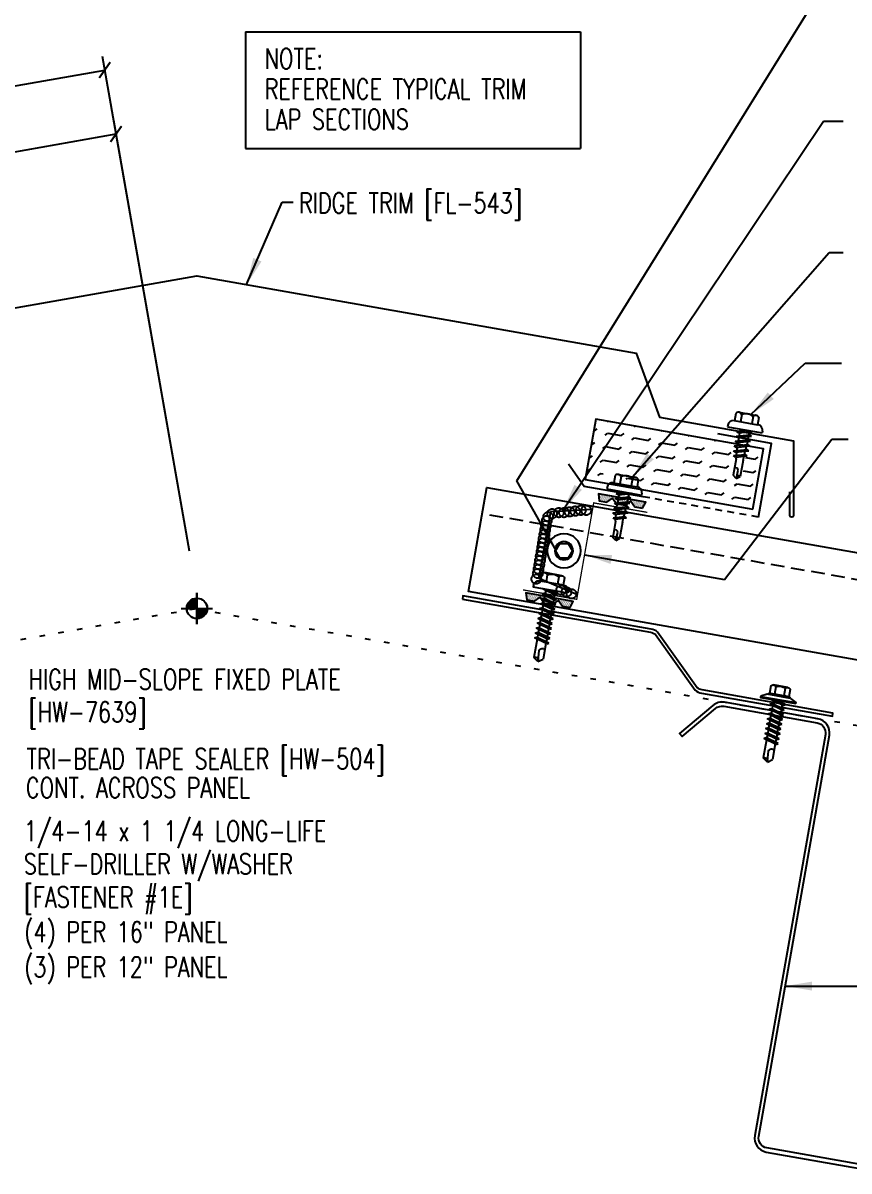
# Model space of a CAD drawing. Header units: inches. Extents: x -2 to 189, y 13 to 99.
# Drawn here: x 20.01 to 35.19, y 13.15 to 34.24 of the extents above; entities that cross this region are included whole.
import ezdxf

# ---------------------------------------------------------------- set-up
doc = ezdxf.new("R2010")
doc.units = ezdxf.units.IN
doc.header["$MEASUREMENT"] = 0
for name, pattern in [('CENTER2', [1.125, 0.75, -0.125, 0.125, -0.125]), ('DASH2', [0.1875, 0.125, -0.0625]), ('DOT', [0.25, 0, -0.25]), ('HIDDEN2', [0.1875, 0.125, -0.0625])]:
    doc.linetypes.add(name, pattern=pattern)
for name, color, linetype in [('CLO', 3, 'Continuous'), ('DIM', 2, 'Continuous'), ('FASTENER', 9, 'Continuous'), ('PANEL', 11, 'Continuous'), ('PURLIN', 1, 'Continuous'), ('SEALANT', 253, 'CENTER2'), ('SECTION', 11, 'Continuous'), ('STLA', 12, 'Continuous'), ('TAPE', 8, 'Continuous'), ('TEXT', 2, 'Continuous'), ('THERMAL', 251, 'Continuous'), ('TRIM', 6, 'Continuous')]:
    doc.layers.add(name, color=color, linetype=linetype)
doc.styles.add('TEXT1', font='ROMANS.shx', dxfattribs={"width": 0.75, "height": 0.375})
doc.dimstyles.new('DETAIL', dxfattribs={"dimscale": 4, "dimtxt": 0.375, "dimasz": 0.0625, "dimexe": 0.0625, "dimexo": 0.125, "dimgap": 0.0625, "dimtad": 1, "dimdec": 4, "dimzin": 3, "dimdsep": 46, "dimlunit": 4, "dimtxsty": 'TEXT1', "dimblk": 'ARCHTICK', "dimcen": 0.0625, "dimclrd": 7, "dimclre": 7, "dimclrt": 2, "dimadec": 0, "dimazin": 0, "dimtfac": 0.59375, "dimtdec": 4, "dimtmove": 0, "dimatfit": 3, "dimfxl": 0, "dimfrac": 2, "dimtolj": 1, "dimtzin": 3, "dimarcsym": 0})
doc.dimstyles.new('DETAIL$7', dxfattribs={"dimscale": 4, "dimtxt": 0.375, "dimasz": 0.125, "dimexe": 0.0625, "dimexo": 0.125, "dimgap": 0.0625, "dimtad": 1, "dimdec": 4, "dimzin": 3, "dimdsep": 46, "dimlunit": 4, "dimtxsty": 'TEXT1', "dimblk": 'ARCHTICK', "dimcen": 0.0625, "dimclrd": 7, "dimclre": 7, "dimclrt": 2, "dimadec": 0, "dimazin": 0, "dimtfac": 0.59375, "dimtdec": 4, "dimtmove": 0, "dimatfit": 3, "dimfxl": 0, "dimfrac": 2, "dimtolj": 1, "dimtzin": 3, "dimarcsym": 0})

# ---------------------------------------------------------------- blocks, each defined once
blk = doc.blocks.new('_ArchTick')
at = {"color": 0, "linetype": 'ByBlock', "const_width": 0.15}
blk.add_lwpolyline([(-0.5, -0.5), (0.5, 0.5)], dxfattribs=at)
blk = doc.blocks.new('*D16')
at = {"layer": 'DEFPOINTS', "color": 0}
for p in [(21.516, 33.376), (10.919, 24.457), (23.162, 24.046)]:
    blk.add_point(p, dxfattribs=at)
at = {"layer": 'DIM', "color": 7, "lineweight": -2}
for p, q in [((23.075, 24.538), (21.473, 33.622)), ((9.713, 31.295), (21.516, 33.376)), ((10.832, 24.949), (9.669, 31.541))]:
    blk.add_line(p, q, dxfattribs=at)
at = {"layer": 'DIM', "color": 7, "lineweight": -2, "xscale": 0.25, "yscale": 0.25, "zscale": 0.25}
for p, rotation in [((21.516, 33.376), 10), ((9.713, 31.295), 190)]:
    blk.add_blockref('_ArchTick', p, dxfattribs=dict(at, rotation=rotation))
at = {"layer": 'DIM', "color": 2, "insert": (15.532, 32.802), "char_height": 0.375, "attachment_point": 5, "rotation": 10, "style": 'TEXT1'}
blk.add_mtext('\\A1;12"', dxfattribs=at)
blk = doc.blocks.new('*D17')
at = {"layer": 'DEFPOINTS', "color": 0}
for p in [(21.724, 32.201), (17.791, 25.711), (23.162, 24.046)]:
    blk.add_point(p, dxfattribs=at)
at = {"layer": 'DIM', "color": 7, "lineweight": -2}
for p, q in [((23.075, 24.538), (21.68, 32.447)), ((16.8, 31.332), (21.724, 32.201)), ((17.704, 26.203), (16.756, 31.579))]:
    blk.add_line(p, q, dxfattribs=at)
at = {"layer": 'DIM', "color": 7, "lineweight": -2, "xscale": 0.25, "yscale": 0.25, "zscale": 0.25}
for p, rotation in [((21.724, 32.201), 10), ((16.8, 31.332), 190)]:
    blk.add_blockref('_ArchTick', p, dxfattribs=dict(at, rotation=rotation))
at = {"layer": 'DIM', "color": 2, "insert": (19.18, 32.233), "char_height": 0.375, "attachment_point": 5, "rotation": 10, "style": 'TEXT1'}
blk.add_mtext('\\A1;5"', dxfattribs=at)
blk = doc.blocks.new('A$C23AA14D5')
at = {"layer": 'CLO', "const_width": 0.0239}
blk.add_lwpolyline([(2.284, 0.187), (1.299, 0.014), (0.987, 1.785), (0.002, 1.611)], dxfattribs=at)
at = {"layer": 'CLO'}
blk.add_lwpolyline([(1.285, 0.094), (1.993, 0.397), (1.776, 1.628), (1.007, 1.67)], dxfattribs=at)
blk = doc.blocks.new('*X7')
at = {"color": 0}
for p, q in [((-0.434, 0.135), (-0.434, 0.135)), ((-0.434, 0.123), (-0.434, 0.123)), ((-0.422, 0.141), (-0.422, 0.141)), ((-0.422, 0.129), (-0.422, 0.129)), ((-0.422, 0.117), (-0.422, 0.117)), ((-0.422, 0.105), (-0.422, 0.105)), ((-0.422, 0.094), (-0.422, 0.094)), ((-0.422, 0.082), (-0.422, 0.082)), ((-0.41, 0.135), (-0.41, 0.135)), ((-0.41, 0.123), (-0.41, 0.123)), ((-0.41, 0.111), (-0.41, 0.111)), ((-0.41, 0.1), (-0.41, 0.1)), ((-0.41, 0.088), (-0.41, 0.088)), ((-0.41, 0.076), (-0.41, 0.076)), ((-0.41, 0.064), (-0.41, 0.064)), ((-0.41, 0.053), (-0.41, 0.053)), ((-0.41, 0.041), (-0.41, 0.041)), ((-0.398, 0.141), (-0.398, 0.141)), ((-0.398, 0.129), (-0.398, 0.129)), ((-0.398, 0.117), (-0.398, 0.117)), ((-0.398, 0.105), (-0.398, 0.105)), ((-0.398, 0.094), (-0.398, 0.094)), ((-0.398, 0.082), (-0.398, 0.082)), ((-0.398, 0.07), (-0.398, 0.07)), ((-0.398, 0.059), (-0.398, 0.059)), ((-0.398, 0.047), (-0.398, 0.047)), ((-0.398, 0.035), (-0.398, 0.035)), ((-0.398, 0.023), (-0.398, 0.023)), ((-0.387, 0.135), (-0.387, 0.135)), ((-0.387, 0.123), (-0.387, 0.123)), ((-0.387, 0.111), (-0.387, 0.111)), ((-0.387, 0.1), (-0.387, 0.1)), ((-0.387, 0.088), (-0.387, 0.088)), ((-0.387, 0.076), (-0.387, 0.076)), ((-0.387, 0.064), (-0.387, 0.064)), ((-0.387, 0.053), (-0.387, 0.053)), ((-0.387, 0.041), (-0.387, 0.041)), ((-0.387, 0.029), (-0.387, 0.029)), ((-0.375, 0.141), (-0.375, 0.141)), ((-0.375, 0.129), (-0.375, 0.129)), ((-0.375, 0.117), (-0.375, 0.117)), ((-0.375, 0.105), (-0.375, 0.105)), ((-0.375, 0.094), (-0.375, 0.094)), ((-0.375, 0.082), (-0.375, 0.082)), ((-0.375, 0.07), (-0.375, 0.07)), ((-0.375, 0.059), (-0.375, 0.059)), ((-0.375, 0.047), (-0.375, 0.047)), ((-0.375, 0.035), (-0.375, 0.035)), ((-0.375, 0.023), (-0.375, 0.023)), ((-0.363, 0.135), (-0.363, 0.135)), ((-0.363, 0.123), (-0.363, 0.123)), ((-0.363, 0.111), (-0.363, 0.111)), ((-0.363, 0.1), (-0.363, 0.1)), ((-0.363, 0.088), (-0.363, 0.088)), ((-0.363, 0.076), (-0.363, 0.076)), ((-0.363, 0.064), (-0.363, 0.064)), ((-0.363, 0.053), (-0.363, 0.053)), ((-0.363, 0.041), (-0.363, 0.041)), ((-0.363, 0.029), (-0.363, 0.029)), ((-0.352, 0.141), (-0.352, 0.141)), ((-0.352, 0.129), (-0.352, 0.129)), ((-0.352, 0.117), (-0.352, 0.117)), ((-0.352, 0.105), (-0.352, 0.105)), ((-0.352, 0.094), (-0.352, 0.094)), ((-0.352, 0.082), (-0.352, 0.082)), ((-0.352, 0.07), (-0.352, 0.07)), ((-0.352, 0.059), (-0.352, 0.059)), ((-0.352, 0.047), (-0.352, 0.047)), ((-0.352, 0.035), (-0.352, 0.035)), ((-0.352, 0.023), (-0.352, 0.023)), ((-0.34, 0.135), (-0.34, 0.135)), ((-0.34, 0.123), (-0.34, 0.123)), ((-0.34, 0.111), (-0.34, 0.111)), ((-0.34, 0.1), (-0.34, 0.1)), ((-0.34, 0.088), (-0.34, 0.088)), ((-0.34, 0.076), (-0.34, 0.076)), ((-0.34, 0.064), (-0.34, 0.064)), ((-0.34, 0.053), (-0.34, 0.053)), ((-0.34, 0.041), (-0.34, 0.041)), ((-0.34, 0.029), (-0.34, 0.029)), ((-0.328, 0.141), (-0.328, 0.141)), ((-0.328, 0.129), (-0.328, 0.129)), ((-0.328, 0.117), (-0.328, 0.117)), ((-0.328, 0.105), (-0.328, 0.105)), ((-0.328, 0.094), (-0.328, 0.094)), ((-0.328, 0.082), (-0.328, 0.082)), ((-0.328, 0.07), (-0.328, 0.07)), ((-0.328, 0.059), (-0.328, 0.059)), ((-0.328, 0.047), (-0.328, 0.047)), ((-0.328, 0.035), (-0.328, 0.035)), ((-0.328, 0.023), (-0.328, 0.023)), ((-0.316, 0.135), (-0.316, 0.135)), ((-0.316, 0.123), (-0.316, 0.123)), ((-0.316, 0.111), (-0.316, 0.111)), ((-0.316, 0.1), (-0.316, 0.1)), ((-0.316, 0.088), (-0.316, 0.088)), ((-0.316, 0.076), (-0.316, 0.076)), ((-0.316, 0.064), (-0.316, 0.064)), ((-0.316, 0.053), (-0.316, 0.053)), ((-0.316, 0.041), (-0.316, 0.041)), ((-0.316, 0.029), (-0.316, 0.029)), ((-0.305, 0.141), (-0.305, 0.141)), ((-0.305, 0.129), (-0.305, 0.129)), ((-0.305, 0.117), (-0.305, 0.117)), ((-0.305, 0.105), (-0.305, 0.105)), ((-0.305, 0.094), (-0.305, 0.094)), ((-0.305, 0.082), (-0.305, 0.082)), ((-0.305, 0.07), (-0.305, 0.07)), ((-0.305, 0.059), (-0.305, 0.059)), ((-0.305, 0.047), (-0.305, 0.047)), ((-0.305, 0.035), (-0.305, 0.035)), ((-0.305, 0.023), (-0.305, 0.023)), ((-0.293, 0.135), (-0.293, 0.135)), ((-0.293, 0.123), (-0.293, 0.123)), ((-0.293, 0.111), (-0.293, 0.111)), ((-0.293, 0.1), (-0.293, 0.1)), ((-0.293, 0.088), (-0.293, 0.088)), ((-0.293, 0.076), (-0.293, 0.076)), ((-0.293, 0.064), (-0.293, 0.064)), ((-0.293, 0.053), (-0.293, 0.053)), ((-0.293, 0.041), (-0.293, 0.041)), ((-0.293, 0.029), (-0.293, 0.029)), ((-0.281, 0.141), (-0.281, 0.141)), ((-0.281, 0.129), (-0.281, 0.129)), ((-0.281, 0.117), (-0.281, 0.117)), ((-0.281, 0.105), (-0.281, 0.105)), ((-0.281, 0.094), (-0.281, 0.094)), ((-0.281, 0.082), (-0.281, 0.082)), ((-0.281, 0.07), (-0.281, 0.07)), ((-0.281, 0.059), (-0.281, 0.059)), ((-0.281, 0.047), (-0.281, 0.047)), ((-0.281, 0.035), (-0.281, 0.035)), ((-0.281, 0.023), (-0.281, 0.023)), ((-0.27, 0.135), (-0.27, 0.135)), ((-0.27, 0.123), (-0.27, 0.123)), ((-0.27, 0.111), (-0.27, 0.111)), ((-0.27, 0.1), (-0.27, 0.1)), ((-0.27, 0.088), (-0.27, 0.088)), ((-0.27, 0.076), (-0.27, 0.076)), ((-0.27, 0.064), (-0.27, 0.064)), ((-0.27, 0.053), (-0.27, 0.053)), ((-0.27, 0.041), (-0.27, 0.041)), ((-0.27, 0.029), (-0.27, 0.029)), ((-0.258, 0.141), (-0.258, 0.141)), ((-0.258, 0.129), (-0.258, 0.129)), ((-0.258, 0.117), (-0.258, 0.117)), ((-0.258, 0.105), (-0.258, 0.105)), ((-0.258, 0.094), (-0.258, 0.094)), ((-0.258, 0.082), (-0.258, 0.082)), ((-0.258, 0.07), (-0.258, 0.07)), ((-0.258, 0.059), (-0.258, 0.059)), ((-0.258, 0.047), (-0.258, 0.047)), ((-0.258, 0.035), (-0.258, 0.035)), ((-0.258, 0.023), (-0.258, 0.023)), ((-0.246, 0.135), (-0.246, 0.135)), ((-0.246, 0.123), (-0.246, 0.123)), ((-0.246, 0.111), (-0.246, 0.111)), ((-0.246, 0.1), (-0.246, 0.1)), ((-0.246, 0.088), (-0.246, 0.088)), ((-0.246, 0.076), (-0.246, 0.076)), ((-0.246, 0.064), (-0.246, 0.064)), ((-0.246, 0.053), (-0.246, 0.053)), ((-0.246, 0.041), (-0.246, 0.041)), ((-0.234, 0.141), (-0.234, 0.141)), ((-0.234, 0.129), (-0.234, 0.129)), ((-0.234, 0.117), (-0.234, 0.117)), ((-0.234, 0.105), (-0.234, 0.105)), ((-0.234, 0.094), (-0.234, 0.094)), ((-0.234, 0.082), (-0.234, 0.082)), ((-0.234, 0.07), (-0.234, 0.07)), ((-0.234, 0.059), (-0.234, 0.059)), ((-0.234, 0.047), (-0.234, 0.047)), ((-0.223, 0.135), (-0.223, 0.135)), ((-0.223, 0.123), (-0.223, 0.123)), ((-0.223, 0.111), (-0.223, 0.111)), ((-0.223, 0.1), (-0.223, 0.1)), ((-0.223, 0.088), (-0.223, 0.088)), ((-0.223, 0.076), (-0.223, 0.076)), ((-0.223, 0.064), (-0.223, 0.064)), ((-0.211, 0.141), (-0.211, 0.141)), ((-0.211, 0.129), (-0.211, 0.129)), ((-0.211, 0.117), (-0.211, 0.117)), ((-0.211, 0.105), (-0.211, 0.105)), ((-0.211, 0.094), (-0.211, 0.094)), ((-0.211, 0.082), (-0.211, 0.082)), ((-0.211, 0.07), (-0.211, 0.07)), ((-0.199, 0.135), (-0.199, 0.135)), ((-0.199, 0.123), (-0.199, 0.123)), ((-0.199, 0.111), (-0.199, 0.111)), ((-0.199, 0.1), (-0.199, 0.1)), ((-0.199, 0.088), (-0.199, 0.088)), ((-0.188, 0.141), (-0.188, 0.141)), ((-0.188, 0.129), (-0.188, 0.129)), ((-0.188, 0.117), (-0.188, 0.117)), ((-0.188, 0.105), (-0.188, 0.105)), ((-0.188, 0.094), (-0.188, 0.094)), ((-0.176, 0.135), (-0.176, 0.135)), ((-0.176, 0.123), (-0.176, 0.123)), ((-0.176, 0.111), (-0.176, 0.111)), ((-0.164, 0.141), (-0.164, 0.141)), ((-0.164, 0.129), (-0.164, 0.129)), ((-0.164, 0.117), (-0.164, 0.117)), ((-0.164, 0.105), (-0.164, 0.105)), ((-0.152, 0.135), (-0.152, 0.135)), ((-0.152, 0.123), (-0.152, 0.123)), ((-0.152, 0.111), (-0.152, 0.111)), ((-0.152, 0.1), (-0.152, 0.1)), ((-0.141, 0.141), (-0.141, 0.141)), ((-0.141, 0.129), (-0.141, 0.129)), ((-0.141, 0.117), (-0.141, 0.117)), ((-0.141, 0.105), (-0.141, 0.105)), ((-0.141, 0.094), (-0.141, 0.094)), ((-0.141, 0.082), (-0.141, 0.082)), ((-0.129, 0.135), (-0.129, 0.135)), ((-0.129, 0.123), (-0.129, 0.123)), ((-0.129, 0.111), (-0.129, 0.111)), ((-0.129, 0.1), (-0.129, 0.1)), ((-0.129, 0.088), (-0.129, 0.088)), ((-0.129, 0.076), (-0.129, 0.076)), ((-0.117, 0.141), (-0.117, 0.141)), ((-0.117, 0.129), (-0.117, 0.129)), ((-0.117, 0.117), (-0.117, 0.117)), ((-0.117, 0.105), (-0.117, 0.105)), ((-0.117, 0.094), (-0.117, 0.094)), ((-0.117, 0.082), (-0.117, 0.082)), ((-0.117, 0.07), (-0.117, 0.07)), ((-0.117, 0.059), (-0.117, 0.059)), ((-0.105, 0.135), (-0.105, 0.135)), ((-0.105, 0.123), (-0.105, 0.123)), ((-0.105, 0.111), (-0.105, 0.111)), ((-0.105, 0.1), (-0.105, 0.1)), ((-0.105, 0.088), (-0.105, 0.088)), ((-0.105, 0.076), (-0.105, 0.076)), ((-0.105, 0.064), (-0.105, 0.064)), ((-0.105, 0.053), (-0.105, 0.053)), ((-0.094, 0.141), (-0.094, 0.141)), ((-0.094, 0.129), (-0.094, 0.129)), ((-0.094, 0.117), (-0.094, 0.117)), ((-0.094, 0.105), (-0.094, 0.105)), ((-0.094, 0.094), (-0.094, 0.094)), ((-0.094, 0.082), (-0.094, 0.082)), ((-0.094, 0.07), (-0.094, 0.07)), ((-0.094, 0.059), (-0.094, 0.059)), ((-0.094, 0.047), (-0.094, 0.047)), ((-0.094, 0.035), (-0.094, 0.035)), ((-0.082, 0.135), (-0.082, 0.135)), ((-0.082, 0.123), (-0.082, 0.123)), ((-0.082, 0.111), (-0.082, 0.111)), ((-0.082, 0.1), (-0.082, 0.1)), ((-0.082, 0.088), (-0.082, 0.088)), ((-0.082, 0.076), (-0.082, 0.076)), ((-0.082, 0.064), (-0.082, 0.064)), ((-0.082, 0.053), (-0.082, 0.053)), ((-0.082, 0.041), (-0.082, 0.041)), ((-0.082, 0.029), (-0.082, 0.029)), ((-0.07, 0.141), (-0.07, 0.141)), ((-0.07, 0.129), (-0.07, 0.129)), ((-0.07, 0.117), (-0.07, 0.117)), ((-0.07, 0.105), (-0.07, 0.105)), ((-0.07, 0.094), (-0.07, 0.094)), ((-0.07, 0.082), (-0.07, 0.082)), ((-0.07, 0.07), (-0.07, 0.07)), ((-0.07, 0.059), (-0.07, 0.059)), ((-0.07, 0.047), (-0.07, 0.047)), ((-0.07, 0.035), (-0.07, 0.035)), ((-0.07, 0.023), (-0.07, 0.023)), ((-0.059, 0.135), (-0.059, 0.135)), ((-0.059, 0.123), (-0.059, 0.123)), ((-0.059, 0.111), (-0.059, 0.111)), ((-0.059, 0.1), (-0.059, 0.1)), ((-0.059, 0.088), (-0.059, 0.088)), ((-0.059, 0.076), (-0.059, 0.076)), ((-0.059, 0.064), (-0.059, 0.064)), ((-0.059, 0.053), (-0.059, 0.053)), ((-0.059, 0.041), (-0.059, 0.041)), ((-0.059, 0.029), (-0.059, 0.029)), ((-0.047, 0.141), (-0.047, 0.141)), ((-0.047, 0.129), (-0.047, 0.129)), ((-0.047, 0.117), (-0.047, 0.117)), ((-0.047, 0.105), (-0.047, 0.105)), ((-0.047, 0.094), (-0.047, 0.094)), ((-0.047, 0.082), (-0.047, 0.082)), ((-0.047, 0.07), (-0.047, 0.07)), ((-0.047, 0.059), (-0.047, 0.059)), ((-0.047, 0.047), (-0.047, 0.047)), ((-0.047, 0.035), (-0.047, 0.035)), ((-0.047, 0.023), (-0.047, 0.023)), ((-0.035, 0.135), (-0.035, 0.135)), ((-0.035, 0.123), (-0.035, 0.123)), ((-0.035, 0.111), (-0.035, 0.111)), ((-0.035, 0.1), (-0.035, 0.1)), ((-0.035, 0.088), (-0.035, 0.088)), ((-0.035, 0.076), (-0.035, 0.076)), ((-0.035, 0.064), (-0.035, 0.064)), ((-0.035, 0.053), (-0.035, 0.053)), ((-0.035, 0.041), (-0.035, 0.041)), ((-0.035, 0.029), (-0.035, 0.029)), ((-0.023, 0.141), (-0.023, 0.141)), ((-0.023, 0.129), (-0.023, 0.129)), ((-0.023, 0.117), (-0.023, 0.117)), ((-0.023, 0.105), (-0.023, 0.105)), ((-0.023, 0.094), (-0.023, 0.094)), ((-0.023, 0.082), (-0.023, 0.082)), ((-0.023, 0.07), (-0.023, 0.07)), ((-0.023, 0.059), (-0.023, 0.059)), ((-0.023, 0.047), (-0.023, 0.047)), ((-0.023, 0.035), (-0.023, 0.035)), ((-0.023, 0.023), (-0.023, 0.023)), ((-0.012, 0.135), (-0.012, 0.135)), ((-0.012, 0.123), (-0.012, 0.123)), ((-0.012, 0.111), (-0.012, 0.111)), ((-0.012, 0.1), (-0.012, 0.1)), ((-0.012, 0.088), (-0.012, 0.088)), ((-0.012, 0.076), (-0.012, 0.076)), ((-0.012, 0.064), (-0.012, 0.064)), ((-0.012, 0.053), (-0.012, 0.053)), ((-0.012, 0.041), (-0.012, 0.041)), ((-0.012, 0.029), (-0.012, 0.029)), ((0, 0.141), (0, 0.141)), ((0, 0.129), (0, 0.129)), ((0, 0.117), (0, 0.117)), ((0, 0.105), (0, 0.105)), ((0, 0.094), (0, 0.094)), ((0, 0.082), (0, 0.082)), ((0, 0.07), (0, 0.07)), ((0, 0.059), (0, 0.059)), ((0, 0.047), (0, 0.047)), ((0, 0.035), (0, 0.035)), ((0, 0.023), (0, 0.023)), ((0.012, 0.135), (0.012, 0.135)), ((0.012, 0.123), (0.012, 0.123)), ((0.012, 0.111), (0.012, 0.111)), ((0.012, 0.1), (0.012, 0.1)), ((0.012, 0.088), (0.012, 0.088)), ((0.012, 0.076), (0.012, 0.076)), ((0.012, 0.064), (0.012, 0.064)), ((0.012, 0.053), (0.012, 0.053)), ((0.012, 0.041), (0.012, 0.041)), ((0.012, 0.029), (0.012, 0.029)), ((0.023, 0.141), (0.023, 0.141)), ((0.023, 0.129), (0.023, 0.129)), ((0.023, 0.117), (0.023, 0.117)), ((0.023, 0.105), (0.023, 0.105)), ((0.023, 0.094), (0.023, 0.094)), ((0.023, 0.082), (0.023, 0.082)), ((0.023, 0.07), (0.023, 0.07)), ((0.023, 0.059), (0.023, 0.059)), ((0.023, 0.047), (0.023, 0.047)), ((0.023, 0.035), (0.023, 0.035)), ((0.023, 0.023), (0.023, 0.023)), ((0.035, 0.135), (0.035, 0.135)), ((0.035, 0.123), (0.035, 0.123)), ((0.035, 0.111), (0.035, 0.111)), ((0.035, 0.1), (0.035, 0.1)), ((0.035, 0.088), (0.035, 0.088)), ((0.035, 0.076), (0.035, 0.076)), ((0.035, 0.064), (0.035, 0.064)), ((0.035, 0.053), (0.035, 0.053)), ((0.035, 0.041), (0.035, 0.041)), ((0.035, 0.029), (0.035, 0.029)), ((0.047, 0.141), (0.047, 0.141)), ((0.047, 0.129), (0.047, 0.129)), ((0.047, 0.117), (0.047, 0.117)), ((0.047, 0.105), (0.047, 0.105)), ((0.047, 0.094), (0.047, 0.094)), ((0.047, 0.082), (0.047, 0.082)), ((0.047, 0.07), (0.047, 0.07)), ((0.047, 0.059), (0.047, 0.059)), ((0.047, 0.047), (0.047, 0.047)), ((0.047, 0.035), (0.047, 0.035)), ((0.047, 0.023), (0.047, 0.023)), ((0.059, 0.135), (0.059, 0.135)), ((0.059, 0.123), (0.059, 0.123)), ((0.059, 0.111), (0.059, 0.111)), ((0.059, 0.1), (0.059, 0.1)), ((0.059, 0.088), (0.059, 0.088)), ((0.059, 0.076), (0.059, 0.076)), ((0.059, 0.064), (0.059, 0.064)), ((0.059, 0.053), (0.059, 0.053)), ((0.059, 0.041), (0.059, 0.041)), ((0.059, 0.029), (0.059, 0.029)), ((0.07, 0.141), (0.07, 0.141)), ((0.07, 0.129), (0.07, 0.129)), ((0.07, 0.117), (0.07, 0.117)), ((0.07, 0.105), (0.07, 0.105)), ((0.07, 0.094), (0.07, 0.094)), ((0.07, 0.082), (0.07, 0.082)), ((0.07, 0.07), (0.07, 0.07)), ((0.07, 0.059), (0.07, 0.059)), ((0.07, 0.047), (0.07, 0.047)), ((0.07, 0.035), (0.07, 0.035)), ((0.07, 0.023), (0.07, 0.023)), ((0.082, 0.135), (0.082, 0.135)), ((0.082, 0.123), (0.082, 0.123)), ((0.082, 0.111), (0.082, 0.111)), ((0.082, 0.1), (0.082, 0.1)), ((0.082, 0.088), (0.082, 0.088)), ((0.082, 0.076), (0.082, 0.076)), ((0.082, 0.064), (0.082, 0.064)), ((0.082, 0.053), (0.082, 0.053)), ((0.082, 0.041), (0.082, 0.041)), ((0.082, 0.029), (0.082, 0.029)), ((0.094, 0.141), (0.094, 0.141)), ((0.094, 0.129), (0.094, 0.129)), ((0.094, 0.117), (0.094, 0.117)), ((0.094, 0.105), (0.094, 0.105)), ((0.094, 0.094), (0.094, 0.094)), ((0.094, 0.082), (0.094, 0.082)), ((0.094, 0.07), (0.094, 0.07)), ((0.094, 0.059), (0.094, 0.059)), ((0.094, 0.047), (0.094, 0.047)), ((0.094, 0.035), (0.094, 0.035)), ((0.105, 0.135), (0.105, 0.135)), ((0.105, 0.123), (0.105, 0.123)), ((0.105, 0.111), (0.105, 0.111)), ((0.105, 0.1), (0.105, 0.1)), ((0.105, 0.088), (0.105, 0.088)), ((0.105, 0.076), (0.105, 0.076)), ((0.105, 0.064), (0.105, 0.064)), ((0.105, 0.053), (0.105, 0.053)), ((0.117, 0.141), (0.117, 0.141)), ((0.117, 0.129), (0.117, 0.129)), ((0.117, 0.117), (0.117, 0.117)), ((0.117, 0.105), (0.117, 0.105)), ((0.117, 0.094), (0.117, 0.094)), ((0.117, 0.082), (0.117, 0.082)), ((0.117, 0.07), (0.117, 0.07)), ((0.117, 0.059), (0.117, 0.059)), ((0.129, 0.135), (0.129, 0.135)), ((0.129, 0.123), (0.129, 0.123)), ((0.129, 0.111), (0.129, 0.111)), ((0.129, 0.1), (0.129, 0.1)), ((0.129, 0.088), (0.129, 0.088)), ((0.129, 0.076), (0.129, 0.076)), ((0.141, 0.141), (0.141, 0.141)), ((0.141, 0.129), (0.141, 0.129)), ((0.141, 0.117), (0.141, 0.117)), ((0.141, 0.105), (0.141, 0.105)), ((0.141, 0.094), (0.141, 0.094)), ((0.141, 0.082), (0.141, 0.082)), ((0.152, 0.135), (0.152, 0.135)), ((0.152, 0.123), (0.152, 0.123)), ((0.152, 0.111), (0.152, 0.111)), ((0.152, 0.1), (0.152, 0.1)), ((0.164, 0.141), (0.164, 0.141)), ((0.164, 0.129), (0.164, 0.129)), ((0.164, 0.117), (0.164, 0.117)), ((0.164, 0.105), (0.164, 0.105)), ((0.176, 0.135), (0.176, 0.135)), ((0.176, 0.123), (0.176, 0.123)), ((0.176, 0.111), (0.176, 0.111)), ((0.188, 0.141), (0.188, 0.141)), ((0.188, 0.129), (0.188, 0.129)), ((0.188, 0.117), (0.188, 0.117)), ((0.188, 0.105), (0.188, 0.105)), ((0.188, 0.094), (0.188, 0.094)), ((0.199, 0.135), (0.199, 0.135)), ((0.199, 0.123), (0.199, 0.123)), ((0.199, 0.111), (0.199, 0.111)), ((0.199, 0.1), (0.199, 0.1)), ((0.199, 0.088), (0.199, 0.088)), ((0.211, 0.141), (0.211, 0.141)), ((0.211, 0.129), (0.211, 0.129)), ((0.211, 0.117), (0.211, 0.117)), ((0.211, 0.105), (0.211, 0.105)), ((0.211, 0.094), (0.211, 0.094)), ((0.211, 0.082), (0.211, 0.082)), ((0.211, 0.07), (0.211, 0.07)), ((0.223, 0.135), (0.223, 0.135)), ((0.223, 0.123), (0.223, 0.123)), ((0.223, 0.111), (0.223, 0.111)), ((0.223, 0.1), (0.223, 0.1)), ((0.223, 0.088), (0.223, 0.088)), ((0.223, 0.076), (0.223, 0.076)), ((0.223, 0.064), (0.223, 0.064)), ((0.234, 0.141), (0.234, 0.141)), ((0.234, 0.129), (0.234, 0.129)), ((0.234, 0.117), (0.234, 0.117)), ((0.234, 0.105), (0.234, 0.105)), ((0.234, 0.094), (0.234, 0.094)), ((0.234, 0.082), (0.234, 0.082)), ((0.234, 0.07), (0.234, 0.07)), ((0.234, 0.059), (0.234, 0.059)), ((0.234, 0.047), (0.234, 0.047)), ((0.246, 0.135), (0.246, 0.135)), ((0.246, 0.123), (0.246, 0.123)), ((0.246, 0.111), (0.246, 0.111)), ((0.246, 0.1), (0.246, 0.1)), ((0.246, 0.088), (0.246, 0.088)), ((0.246, 0.076), (0.246, 0.076)), ((0.246, 0.064), (0.246, 0.064)), ((0.246, 0.053), (0.246, 0.053)), ((0.246, 0.041), (0.246, 0.041)), ((0.258, 0.141), (0.258, 0.141)), ((0.258, 0.129), (0.258, 0.129)), ((0.258, 0.117), (0.258, 0.117)), ((0.258, 0.105), (0.258, 0.105)), ((0.258, 0.094), (0.258, 0.094)), ((0.258, 0.082), (0.258, 0.082)), ((0.258, 0.07), (0.258, 0.07)), ((0.258, 0.059), (0.258, 0.059)), ((0.258, 0.047), (0.258, 0.047)), ((0.258, 0.035), (0.258, 0.035)), ((0.258, 0.023), (0.258, 0.023)), ((0.27, 0.135), (0.27, 0.135)), ((0.27, 0.123), (0.27, 0.123)), ((0.27, 0.111), (0.27, 0.111)), ((0.27, 0.1), (0.27, 0.1)), ((0.27, 0.088), (0.27, 0.088)), ((0.27, 0.076), (0.27, 0.076)), ((0.27, 0.064), (0.27, 0.064)), ((0.27, 0.053), (0.27, 0.053)), ((0.27, 0.041), (0.27, 0.041)), ((0.27, 0.029), (0.27, 0.029)), ((0.281, 0.141), (0.281, 0.141)), ((0.281, 0.129), (0.281, 0.129)), ((0.281, 0.117), (0.281, 0.117)), ((0.281, 0.105), (0.281, 0.105)), ((0.281, 0.094), (0.281, 0.094)), ((0.281, 0.082), (0.281, 0.082)), ((0.281, 0.07), (0.281, 0.07)), ((0.281, 0.059), (0.281, 0.059)), ((0.281, 0.047), (0.281, 0.047)), ((0.281, 0.035), (0.281, 0.035)), ((0.281, 0.023), (0.281, 0.023)), ((0.293, 0.135), (0.293, 0.135)), ((0.293, 0.123), (0.293, 0.123)), ((0.293, 0.111), (0.293, 0.111)), ((0.293, 0.1), (0.293, 0.1)), ((0.293, 0.088), (0.293, 0.088)), ((0.293, 0.076), (0.293, 0.076)), ((0.293, 0.064), (0.293, 0.064)), ((0.293, 0.053), (0.293, 0.053)), ((0.293, 0.041), (0.293, 0.041)), ((0.293, 0.029), (0.293, 0.029)), ((0.305, 0.141), (0.305, 0.141)), ((0.305, 0.129), (0.305, 0.129)), ((0.305, 0.117), (0.305, 0.117)), ((0.305, 0.105), (0.305, 0.105)), ((0.305, 0.094), (0.305, 0.094)), ((0.305, 0.082), (0.305, 0.082)), ((0.305, 0.07), (0.305, 0.07)), ((0.305, 0.059), (0.305, 0.059)), ((0.305, 0.047), (0.305, 0.047)), ((0.305, 0.035), (0.305, 0.035)), ((0.305, 0.023), (0.305, 0.023)), ((0.316, 0.135), (0.316, 0.135)), ((0.316, 0.123), (0.316, 0.123)), ((0.316, 0.111), (0.316, 0.111)), ((0.316, 0.1), (0.316, 0.1)), ((0.316, 0.088), (0.316, 0.088)), ((0.316, 0.076), (0.316, 0.076)), ((0.316, 0.064), (0.316, 0.064)), ((0.316, 0.053), (0.316, 0.053)), ((0.316, 0.041), (0.316, 0.041)), ((0.316, 0.029), (0.316, 0.029)), ((0.328, 0.141), (0.328, 0.141)), ((0.328, 0.129), (0.328, 0.129)), ((0.328, 0.117), (0.328, 0.117)), ((0.328, 0.105), (0.328, 0.105)), ((0.328, 0.094), (0.328, 0.094)), ((0.328, 0.082), (0.328, 0.082)), ((0.328, 0.07), (0.328, 0.07)), ((0.328, 0.059), (0.328, 0.059)), ((0.328, 0.047), (0.328, 0.047)), ((0.328, 0.035), (0.328, 0.035)), ((0.328, 0.023), (0.328, 0.023)), ((0.34, 0.135), (0.34, 0.135)), ((0.34, 0.123), (0.34, 0.123)), ((0.34, 0.111), (0.34, 0.111)), ((0.34, 0.1), (0.34, 0.1)), ((0.34, 0.088), (0.34, 0.088)), ((0.34, 0.076), (0.34, 0.076)), ((0.34, 0.064), (0.34, 0.064)), ((0.34, 0.053), (0.34, 0.053)), ((0.34, 0.041), (0.34, 0.041)), ((0.34, 0.029), (0.34, 0.029)), ((0.352, 0.141), (0.352, 0.141)), ((0.352, 0.129), (0.352, 0.129)), ((0.352, 0.117), (0.352, 0.117)), ((0.352, 0.105), (0.352, 0.105)), ((0.352, 0.094), (0.352, 0.094)), ((0.352, 0.082), (0.352, 0.082)), ((0.352, 0.07), (0.352, 0.07)), ((0.352, 0.059), (0.352, 0.059)), ((0.352, 0.047), (0.352, 0.047)), ((0.352, 0.035), (0.352, 0.035)), ((0.352, 0.023), (0.352, 0.023)), ((0.363, 0.135), (0.363, 0.135)), ((0.363, 0.123), (0.363, 0.123)), ((0.363, 0.111), (0.363, 0.111)), ((0.363, 0.1), (0.363, 0.1)), ((0.363, 0.088), (0.363, 0.088)), ((0.363, 0.076), (0.363, 0.076)), ((0.363, 0.064), (0.363, 0.064)), ((0.363, 0.053), (0.363, 0.053)), ((0.363, 0.041), (0.363, 0.041)), ((0.363, 0.029), (0.363, 0.029)), ((0.375, 0.141), (0.375, 0.141)), ((0.375, 0.129), (0.375, 0.129)), ((0.375, 0.117), (0.375, 0.117)), ((0.375, 0.105), (0.375, 0.105)), ((0.375, 0.094), (0.375, 0.094)), ((0.375, 0.082), (0.375, 0.082)), ((0.375, 0.07), (0.375, 0.07)), ((0.375, 0.059), (0.375, 0.059)), ((0.375, 0.047), (0.375, 0.047)), ((0.375, 0.035), (0.375, 0.035)), ((0.375, 0.023), (0.375, 0.023)), ((0.387, 0.135), (0.387, 0.135)), ((0.387, 0.123), (0.387, 0.123)), ((0.387, 0.111), (0.387, 0.111)), ((0.387, 0.1), (0.387, 0.1)), ((0.387, 0.088), (0.387, 0.088)), ((0.387, 0.076), (0.387, 0.076)), ((0.387, 0.064), (0.387, 0.064)), ((0.387, 0.053), (0.387, 0.053)), ((0.387, 0.041), (0.387, 0.041)), ((0.387, 0.029), (0.387, 0.029)), ((0.398, 0.141), (0.398, 0.141)), ((0.398, 0.129), (0.398, 0.129)), ((0.398, 0.117), (0.398, 0.117)), ((0.398, 0.105), (0.398, 0.105)), ((0.398, 0.094), (0.398, 0.094)), ((0.398, 0.082), (0.398, 0.082)), ((0.398, 0.07), (0.398, 0.07)), ((0.398, 0.059), (0.398, 0.059)), ((0.398, 0.047), (0.398, 0.047)), ((0.398, 0.035), (0.398, 0.035)), ((0.398, 0.023), (0.398, 0.023)), ((0.41, 0.135), (0.41, 0.135)), ((0.41, 0.123), (0.41, 0.123)), ((0.41, 0.111), (0.41, 0.111)), ((0.41, 0.1), (0.41, 0.1)), ((0.41, 0.088), (0.41, 0.088)), ((0.41, 0.076), (0.41, 0.076)), ((0.41, 0.064), (0.41, 0.064)), ((0.41, 0.053), (0.41, 0.053)), ((0.41, 0.041), (0.41, 0.041)), ((0.422, 0.141), (0.422, 0.141)), ((0.422, 0.129), (0.422, 0.129)), ((0.422, 0.117), (0.422, 0.117)), ((0.422, 0.105), (0.422, 0.105)), ((0.422, 0.094), (0.422, 0.094)), ((0.422, 0.082), (0.422, 0.082)), ((0.434, 0.135), (0.434, 0.135)), ((0.434, 0.123), (0.434, 0.123))]:
    blk.add_line(p, q, dxfattribs=at)
blk = doc.blocks.new('MB_DBTAP')
at = {"layer": 'TAPE', "color": 9}
blk.add_lwpolyline([(-0.403, 0.018), (-0.442, 0.141), (0.442, 0.141), (0.403, 0.018), (0.26, 0.018), (0.17, 0.109), (0.079, 0.018), (0, 0.018), (-0.079, 0.018), (-0.17, 0.109), (-0.26, 0.018)], close=True, dxfattribs=at)
at = {"layer": 'TAPE', "color": 251}
blk.add_blockref('*X7', (0, 0), dxfattribs=at)
blk = doc.blocks.new('MB_516W')
blk.add_lwpolyline([(-0.078, 0.135), (-0.156, 0), (-0.078, -0.135), (0.078, -0.135), (0.156, 0), (0.078, 0.135)], close=True)
for radius in [0.312, 0.166]:
    blk.add_circle((0, 0), radius)
blk = doc.blocks.new('fz5')
at = {"layer": 'FASTENER'}
for p, q in [((-0.217, 0.305), (-0.217, 0.171)), ((-0.163, 0.337), (0.159, 0.337)), ((-0.108, 0.305), (-0.108, 0.171)), ((0.105, 0.305), (0.105, 0.171)), ((0.214, 0.305), (0.214, 0.171)), ((-0.326, 0.071), (-0.326, 0.037)), ((-0.326, 0.037), (0.322, 0.037)), ((-0.226, 0.171), (0.214, 0.171)), ((-0.141, -0.014), (0.037, 0.037)), ((-0.105, -0.034), (0.137, 0.035)), ((-0.088, 0.037), (-0.088, 0.001)), ((-0.088, 0.037), (0.085, 0.037)), ((0.085, 0.037), (0.134, 0.037)), ((0.085, 0.02), (0.085, -0.041)), ((0.137, 0.035), (0.134, 0.037)), ((0.322, 0.071), (0.322, 0.037)), ((-0.105, -0.034), (-0.141, -0.014)), ((-0.141, -0.105), (0.102, -0.036)), ((-0.105, -0.125), (-0.141, -0.105)), ((-0.141, -0.196), (0.102, -0.127)), ((-0.105, -0.216), (-0.141, -0.196)), ((-0.105, -0.125), (0.137, -0.056)), ((-0.105, -0.216), (0.137, -0.147)), ((-0.088, -0.029), (-0.088, -0.09)), ((-0.088, -0.12), (-0.088, -0.181)), ((0.085, -0.071), (0.085, -0.131)), ((0.085, -0.162), (0.085, -0.211)), ((0.137, -0.056), (0.102, -0.036)), ((0.137, -0.147), (0.102, -0.127)), ((-0.141, -0.287), (0.102, -0.217)), ((-0.105, -0.307), (-0.141, -0.287)), ((-0.141, -0.378), (0.102, -0.308)), ((-0.105, -0.398), (-0.141, -0.378)), ((-0.122, -0.463), (0.089, -0.403)), ((-0.105, -0.307), (0.137, -0.238)), ((-0.105, -0.398), (0.137, -0.328)), ((-0.084, -0.27), (-0.088, -0.211)), ((-0.078, -0.36), (-0.082, -0.3)), ((-0.071, -0.449), (-0.075, -0.389)), ((0.071, -0.408), (0.075, -0.346)), ((0.077, -0.315), (0.082, -0.253)), ((0.084, -0.223), (0.085, -0.211)), ((0.124, -0.423), (0.089, -0.403)), ((0.137, -0.238), (0.102, -0.217)), ((0.137, -0.328), (0.102, -0.308)), ((-0.086, -0.483), (-0.122, -0.463)), ((-0.086, -0.483), (0.124, -0.423)), ((-0.066, -0.516), (-0.069, -0.478)), ((-0.066, -0.516), (-0.066, -0.82)), ((0.063, -0.515), (0.068, -0.439)), ((0.063, -0.516), (0.063, -0.82)), ((-0.002, -0.866), (-0.066, -0.82)), ((-0.003, -0.854), (0.009, -0.714)), ((-0.002, -0.866), (0.063, -0.82))]:
    blk.add_line(p, q, dxfattribs=at)
for centre, radius, start, end in [((-0.163, 0.274), 0.0628, 29.8754, 150.1246), ((-0.002, 0.141), 0.196, 56.9974, 123.0026), ((0.159, 0.274), 0.0628, 29.8754, 150.1246), ((-0.226, 0.071), 0.1, 90, 180), ((0.222, 0.071), 0.1, 0, 90), ((0.073, -0.516), 0.01, 175.9484, 180), ((-0.036, -0.723), 0.0461, 11.1445, 130.906), ((0.039, -0.855), 0.0422, 55.4585, 194.8454)]:
    blk.add_arc(centre, radius, start, end, dxfattribs=at)
blk = doc.blocks.new('A$C30686E82')
for p, q in [((-2.715, 0.761), (3.437, 0.761)), ((-2.715, 0.761), (-2.715, -1.379)), ((3.437, 0.761), (3.437, -1.379)), ((-2.715, -1.379), (3.437, -1.379))]:
    blk.add_line(p, q)
at = {"layer": 'TEXT', "style": 'TEXT1', "width": 0.75}
for s, p in [('NOTE:', (-2.368, 0.081)), ('REFERENCE TYPICAL TRIM', (-2.368, -0.477)), ('LAP SECTIONS', (-2.368, -1.035))]:
    blk.add_text(s, height=0.375, dxfattribs=at).set_placement(p)
blk = doc.blocks.new('wp')
at = {"layer": 'SECTION'}
for p, q in [((0, -0.0958), (0, 0.0958)), ((-0.0958, 0), (0.0958, 0))]:
    blk.add_line(p, q, dxfattribs=at)
at = {"layer": 'SECTION', "const_width": 0.0625}
for points in [[(0, 0.0312, 0.414214), (-0.0312, 0, 1)], [(0, -0.0312, 0.414214), (0.0312, 0, 1)]]:
    blk.add_lwpolyline(points, format="xyb", dxfattribs=at)
at = {"layer": 'SECTION'}
blk.add_circle((0, 0), 0.0625, dxfattribs=at)
blk = doc.blocks.new('A$C201C46EC')
at = {"layer": 'TRIM', "linetype": 'HIDDEN2'}
blk.add_line((-1.591, -0.298), (0.527, 0.075), dxfattribs=at)
at = {"layer": 'TRIM'}
for points in [[(-1.591, -0.298), (-1.829, 1.056), (-0.845, 1.23)], [(0.527, 0.075), (1.61, 0.266), (1.897, 0.676)]]:
    blk.add_lwpolyline(points, dxfattribs=at)
blk = doc.blocks.new('SD9')
at = {"layer": 'FASTENER'}
for p, q in [((-0.181, 0.276), (-0.181, 0.137)), ((-0.135, 0.302), (0.135, 0.302)), ((-0.089, 0.276), (-0.089, 0.137)), ((0.089, 0.276), (0.089, 0.137)), ((0.181, 0.276), (0.181, 0.137)), ((-0.217, 0.114), (-0.326, 0.059)), ((-0.326, 0.059), (-0.326, 0.049)), ((-0.326, 0.049), (0.326, 0.049)), ((-0.217, 0.114), (0.217, 0.114)), ((-0.193, 0.137), (0.193, 0.137)), ((-0.193, 0.119), (0.193, 0.119)), ((-0.181, 0.137), (0.181, 0.137)), ((-0.139, -0.016), (0.046, 0.037)), ((-0.104, -0.036), (0.139, 0.033)), ((-0.086, 0.037), (-0.086, -0.001)), ((-0.086, 0.037), (0.086, 0.037)), ((0.086, 0.037), (0.133, 0.037)), ((0.086, 0.018), (0.086, -0.042)), ((0.139, 0.033), (0.133, 0.037)), ((0.217, 0.114), (0.326, 0.059)), ((0.326, 0.059), (0.326, 0.049)), ((-0.104, -0.036), (-0.139, -0.016)), ((-0.139, -0.107), (0.104, -0.038)), ((-0.104, -0.127), (-0.139, -0.107)), ((-0.139, -0.198), (0.104, -0.128)), ((-0.104, -0.218), (-0.139, -0.198)), ((-0.104, -0.127), (0.139, -0.058)), ((-0.104, -0.218), (0.139, -0.149)), ((-0.086, -0.031), (-0.086, -0.092)), ((-0.086, -0.122), (-0.086, -0.183)), ((0.086, -0.073), (0.086, -0.133)), ((0.086, -0.164), (0.086, -0.224)), ((0.139, -0.058), (0.104, -0.038)), ((0.139, -0.149), (0.104, -0.128)), ((-0.139, -0.289), (0.104, -0.219)), ((-0.104, -0.309), (-0.139, -0.289)), ((-0.139, -0.38), (0.104, -0.31)), ((-0.104, -0.4), (-0.139, -0.38)), ((-0.139, -0.47), (0.104, -0.401)), ((-0.104, -0.309), (0.139, -0.239)), ((-0.104, -0.4), (0.139, -0.33)), ((-0.104, -0.491), (0.139, -0.421)), ((-0.086, -0.213), (-0.086, -0.274)), ((-0.086, -0.304), (-0.086, -0.364)), ((-0.086, -0.395), (-0.086, -0.455)), ((0.086, -0.255), (0.086, -0.315)), ((0.086, -0.345), (0.086, -0.406)), ((0.139, -0.239), (0.104, -0.219)), ((0.139, -0.33), (0.104, -0.31)), ((0.139, -0.421), (0.104, -0.401)), ((-0.104, -0.491), (-0.139, -0.47)), ((-0.139, -0.561), (0.104, -0.492)), ((-0.104, -0.581), (-0.139, -0.561)), ((-0.139, -0.652), (0.104, -0.583)), ((-0.104, -0.581), (0.139, -0.512)), ((-0.104, -0.672), (0.139, -0.603)), ((-0.086, -0.486), (-0.086, -0.546)), ((-0.086, -0.577), (-0.086, -0.637)), ((0.086, -0.436), (0.086, -0.497)), ((0.086, -0.527), (0.086, -0.588)), ((0.086, -0.618), (0.086, -0.679)), ((0.139, -0.512), (0.104, -0.492)), ((0.139, -0.603), (0.104, -0.583)), ((-0.104, -0.672), (-0.139, -0.652)), ((-0.139, -0.743), (0.104, -0.674)), ((-0.104, -0.763), (-0.139, -0.743)), ((-0.104, -0.763), (0.139, -0.694)), ((-0.086, -0.667), (-0.086, -0.728)), ((-0.086, -0.758), (-0.086, -1.05)), ((0.086, -0.709), (0.086, -1.05)), ((0.139, -0.694), (0.104, -0.674)), ((0, -1.111), (-0.086, -1.05)), ((-0.002, -1.095), (0.014, -0.909)), ((0, -1.111), (0.086, -1.05))]:
    blk.add_line(p, q, dxfattribs=at)
blk.add_lwpolyline([(-0.331, 0.037), (-0.331, 0.049), (0.331, 0.049), (0.331, 0.037)], close=True, dxfattribs=at)
for centre, radius, start, end in [((-0.135, 0.25), 0.0527, 29.8754, 150.1246), ((0, 0.138), 0.164, 56.9974, 123.0026), ((0.135, 0.25), 0.0527, 29.8754, 150.1246), ((-0.193, 0.128), 0.00894, 90, 270), ((0.193, 0.128), 0.00894, 270, 90), ((-0.046, -0.921), 0.0615, 11.1445, 130.906), ((0.054, -1.097), 0.0563, 55.4585, 194.8454)]:
    blk.add_arc(centre, radius, start, end, dxfattribs=at)
blk = doc.blocks.new('fz7')
at = {"layer": 'FASTENER'}
for p, q in [((-0.215, 0.305), (-0.215, 0.171)), ((-0.161, 0.337), (0.161, 0.337)), ((-0.107, 0.305), (-0.107, 0.171)), ((0.107, 0.305), (0.107, 0.171)), ((0.215, 0.305), (0.215, 0.171)), ((-0.324, 0.071), (-0.324, 0.037)), ((-0.324, 0.037), (0.324, 0.037)), ((-0.224, 0.171), (0.215, 0.171)), ((-0.139, -0.016), (0.046, 0.037)), ((-0.104, -0.036), (0.139, 0.033)), ((-0.086, 0.037), (-0.086, -0.001)), ((-0.086, 0.037), (0.086, 0.037)), ((0.086, 0.037), (0.133, 0.037)), ((0.086, 0.018), (0.086, -0.042)), ((0.139, 0.033), (0.133, 0.037)), ((0.324, 0.071), (0.324, 0.037)), ((-0.104, -0.036), (-0.139, -0.016)), ((-0.139, -0.107), (0.104, -0.038)), ((-0.104, -0.127), (-0.139, -0.107)), ((-0.139, -0.198), (0.104, -0.128)), ((-0.104, -0.218), (-0.139, -0.198)), ((-0.104, -0.127), (0.139, -0.058)), ((-0.104, -0.218), (0.139, -0.149)), ((-0.086, -0.031), (-0.086, -0.092)), ((-0.086, -0.122), (-0.086, -0.183)), ((0.086, -0.073), (0.086, -0.133)), ((0.086, -0.164), (0.086, -0.224)), ((0.139, -0.058), (0.104, -0.038)), ((0.139, -0.149), (0.104, -0.128)), ((-0.139, -0.289), (0.104, -0.219)), ((-0.104, -0.309), (-0.139, -0.289)), ((-0.139, -0.38), (0.104, -0.31)), ((-0.104, -0.4), (-0.139, -0.38)), ((-0.139, -0.47), (0.104, -0.401)), ((-0.104, -0.309), (0.139, -0.239)), ((-0.104, -0.4), (0.139, -0.33)), ((-0.104, -0.491), (0.139, -0.421)), ((-0.086, -0.213), (-0.086, -0.274)), ((-0.086, -0.304), (-0.086, -0.364)), ((-0.086, -0.395), (-0.086, -0.455)), ((0.086, -0.255), (0.086, -0.315)), ((0.086, -0.345), (0.086, -0.406)), ((0.139, -0.239), (0.104, -0.219)), ((0.139, -0.33), (0.104, -0.31)), ((0.139, -0.421), (0.104, -0.401)), ((-0.104, -0.491), (-0.139, -0.47)), ((-0.139, -0.561), (0.104, -0.492)), ((-0.104, -0.581), (-0.139, -0.561)), ((-0.139, -0.652), (0.104, -0.583)), ((-0.104, -0.581), (0.139, -0.512)), ((-0.104, -0.672), (0.139, -0.603)), ((-0.086, -0.486), (-0.086, -0.546)), ((-0.086, -0.577), (-0.086, -0.637)), ((0.086, -0.436), (0.086, -0.497)), ((0.086, -0.527), (0.086, -0.588)), ((0.086, -0.618), (0.086, -0.679)), ((0.139, -0.512), (0.104, -0.492)), ((0.139, -0.603), (0.104, -0.583)), ((-0.104, -0.672), (-0.139, -0.652)), ((-0.139, -0.743), (0.104, -0.674)), ((-0.104, -0.763), (-0.139, -0.743)), ((-0.139, -0.834), (0.104, -0.765)), ((-0.104, -0.854), (-0.139, -0.834)), ((-0.104, -0.763), (0.139, -0.694)), ((-0.104, -0.854), (0.139, -0.785)), ((-0.086, -0.667), (-0.086, -0.728)), ((-0.086, -0.758), (-0.086, -0.819)), ((0.086, -0.709), (0.086, -0.77)), ((0.086, -0.8), (0.086, -0.861)), ((0.139, -0.694), (0.104, -0.674)), ((0.139, -0.785), (0.104, -0.765)), ((-0.139, -0.925), (0.104, -0.856)), ((-0.104, -0.945), (-0.139, -0.925)), ((-0.104, -0.945), (0.139, -0.876)), ((-0.086, -0.849), (-0.086, -0.91)), ((-0.086, -0.94), (-0.086, -1.232)), ((0.086, -0.891), (0.086, -1.232)), ((0.139, -0.876), (0.104, -0.856)), ((0, -1.293), (-0.086, -1.232)), ((-0.002, -1.277), (0.014, -1.091)), ((0, -1.293), (0.086, -1.232))]:
    blk.add_line(p, q, dxfattribs=at)
for centre, radius, start, end in [((-0.161, 0.274), 0.0628, 29.8754, 150.1246), ((0, 0.141), 0.196, 56.9974, 123.0026), ((0.161, 0.274), 0.0628, 29.8754, 150.1246), ((-0.224, 0.071), 0.1, 90, 180), ((0.224, 0.071), 0.1, 0, 90), ((-0.046, -1.102), 0.0615, 11.1445, 130.906), ((0.054, -1.278), 0.0563, 55.4585, 194.8454)]:
    blk.add_arc(centre, radius, start, end, dxfattribs=at)
blk = doc.blocks.new('FD-F1E')
at = {"layer": 'TEXT', "style": 'TEXT1', "width": 0.75}
for s, p in [('1/4-14 x 1 1/4 LONG-LIFE', (0.0047, -0.0408)), ('SELF-DRILLER W/WASHER', (0.0047, -0.1926)), ('[FASTENER #1E]', (0.0047, -0.3444))]:
    blk.add_text(s, height=0.09375, dxfattribs=at).set_placement(p)
blk.add_attdef('(QUANTITY)', (0.9263, -0.3444), '', height=0.0938, dxfattribs=at)

msp = doc.modelspace()

# ---------------------------------------------------------------- hatches: boundary and pattern name
at = {"layer": 'THERMAL'}
h = msp.add_hatch(dxfattribs=at)
h.set_pattern_fill('FLEX', color=256, angle=350, style=0)
h.set_pattern_definition([(350, (0.65294, 2.8194), (0.043412, 0.246202), [0.25, -0.25]), (35, (0.89914, 2.77599), (0.04341204, 0.2462019), [0.0625, -0.2285534, 0.0625, -0.3535534])])
h.paths.add_polyline_path([(30.53989, 26.96085), (33.14984, 26.50065), (33.11988, 26.49009), (33.17834, 26.46167), (33.17191, 26.39998), (33.15515, 26.40813), (33.11653, 26.39453), (33.1687, 26.36916), (33.16079, 26.29323, -0.01768047), (33.16069, 26.29253), (33.10788, 25.99305), (33.1637, 25.93694), (33.23534, 25.97058), (33.28821, 26.2704), (33.29728, 26.30663), (33.31344, 26.29877), (33.35205, 26.31237), (33.3045, 26.33549), (33.31897, 26.39327), (33.34691, 26.37968), (33.38552, 26.39329), (33.32619, 26.42214), (33.33755, 26.46755), (33.61741, 26.4182), (33.42206, 25.31029), (31.17739, 25.70609), (31.17801, 25.70959, 0.41421356), (31.09689, 25.82544), (31.08843, 25.82693), (31.11168, 25.95878, 0.2685319), (31.06354, 25.99926), (30.90965, 26.0264, 0.0119967), (30.9004, 26.02803), (30.74651, 26.05516, 0.2685319), (30.68743, 26.03359), (30.66418, 25.90174), (31.09689, 25.82544, -0.42468865), (31.17732, 25.7061), (30.53932, 25.81859, -0.00890806), (30.53988, 25.82211), (30.53926, 25.81861), (30.34453, 25.85294)])

# ---------------------------------------------------------------- linework, layer by layer
msp.add_line((34.87063, 26.59737), (35.17545, 26.59737))
at = {"layer": 'DIM', "linetype": 'DOT'}
for p in [(13.4271, 21.76316), (45.3586, 19.56649)]:
    msp.add_line(p, (23.1639, 23.48002), dxfattribs=at)
at = {"layer": 'PANEL', "color": 8, "linetype": 'DASH2', "ltscale": 2}
msp.add_line((45.82314, 22.17239), (28.45152, 25.22694), dxfattribs=at)
at = {"layer": 'PANEL'}
msp.add_lwpolyline([(45.60454, 20.73274), (28.19544, 23.80025), (28.53232, 25.71078), (45.90382, 22.65625)], dxfattribs=at)
at = {"layer": 'PURLIN'}
msp.add_lwpolyline([(36.40593, 13.78607), (35.79483, 13.2733, -0.22169466), (35.64175, 13.23228), (33.68145, 13.57793, -0.41421356), (33.52936, 13.79514), (34.17842, 17.47616), (34.82748, 21.15717, 0.41421356), (34.6148, 21.46092), (32.90071, 21.76316, 0.22169466), (32.68664, 21.7058), (32.07554, 21.19302), (32.12355, 21.1358), (32.73465, 21.64857, -0.22169466), (32.88773, 21.68959), (34.60183, 21.38735, -0.41421356), (34.75392, 21.17014), (34.10486, 17.48913), (33.45579, 13.80811, 0.41421356), (33.66848, 13.50437), (35.62877, 13.15871, 0.22169466), (35.84284, 13.21607), (36.45394, 13.72885)], format="xyb", close=True, dxfattribs=at)
at = {"layer": 'SEALANT'}
for centre in [(29.73568, 25.22787), (29.85788, 25.24765), (29.95341, 25.24765), (30.05692, 25.26202), (30.15918, 25.27521), (30.26269, 25.28958), (30.36217, 25.28958), (29.62073, 25.01043), (29.63804, 25.10079), (29.66121, 25.17123), (29.59355, 24.85011), (29.60714, 24.93027), (29.55278, 24.60962), (29.56637, 24.68978), (29.57996, 24.76994), (29.5256, 24.44929), (29.53919, 24.52946), (29.48483, 24.20881), (29.49842, 24.28897), (29.51201, 24.36913), (29.44478, 24.02754), (29.47124, 24.12864), (29.90234, 23.82379), (29.99883, 23.78957), (30.09065, 23.75535)]:
    msp.add_circle(centre, 0.08824, dxfattribs=at)
at = {"layer": 'STLA'}
msp.add_lwpolyline([(28.08651, 23.65923), (31.54423, 23.04954, -0.13165516), (31.6322, 23.00852), (32.36337, 21.98577, 0.13165516), (32.47939, 21.93167), (34.88404, 21.50766), (34.89442, 21.56655), (32.48977, 21.99056, -0.13165516), (32.40181, 22.03158), (31.67064, 23.05433, 0.13165516), (31.55462, 23.10843), (28.0969, 23.71812)], format="xyb", close=True, dxfattribs=at)
at = {"layer": 'THERMAL'}
msp.add_lwpolyline([(33.42206, 25.31029), (33.61741, 26.4182), (30.53989, 26.96085), (30.34453, 25.85294)], close=True, dxfattribs=at)
at = {"layer": 'TRIM'}
msp.add_lwpolyline([(12.31308, 25.62667), (12.31308, 25.19357, -1), (12.25058, 25.19357), (12.25058, 26.56857), (14.71281, 27.00152), (15.14089, 28.17593), (23.20877, 29.59455), (31.27665, 28.17593), (31.70473, 27.00152), (34.16696, 26.56857), (34.16696, 25.19357, -1), (34.10446, 25.19357), (34.10446, 25.62667)], format="xyb", dxfattribs=at)

# ---------------------------------------------------------------- block references
msp.add_blockref('A$C30686E82', (26.81973, 33.31624))
at = {"layer": 'FASTENER', "rotation": 350.0000000000001}
for p in [(33.27014, 26.72914), (31.05459, 25.58923)]:
    msp.add_blockref('fz5', p, dxfattribs=at)
at = {"layer": 'FASTENER', "xscale": -1}
msp.add_blockref('MB_516W', (29.95265, 24.54788), dxfattribs=at)
at = {"layer": 'FASTENER', "xscale": -1, "rotation": 350.0000000000001}
for name, p in [('fz7', (29.69846, 23.78507)), ('SD9', (33.88175, 21.76039))]:
    msp.add_blockref(name, p, dxfattribs=at)
at = {"layer": 'TAPE', "xscale": -1, "rotation": 350.0000000000001}
for p in [(30.99447, 25.37847), (29.66326, 23.55562)]:
    msp.add_blockref('MB_DBTAP', p, dxfattribs=at)
at = {"layer": 'TEXT', "xscale": -1}
for name, p in [('A$C201C46EC', (31.93289, 25.46359)), ('A$C23AA14D5', (31.48521, 23.64073))]:
    msp.add_blockref(name, p, dxfattribs=at)
at = {"layer": 'TEXT'}
for name, p, xscale, yscale, zscale in [('wp', (23.20877, 23.48833), 3, 3, 3), ('wp', (23.21103, 23.48833), 3, 3, 3), ('FD-F1E', (20.00996, 19.37526), 4, 4, 4)]:
    msp.add_blockref(name, p, dxfattribs=dict(at, xscale=xscale, yscale=yscale, zscale=zscale))

# ---------------------------------------------------------------- texts
at = {"layer": 'TEXT', "style": 'TEXT1', "width": 0.75}
for s, p in [('RIDGE TRIM [FL-543]', (25.08235, 30.74581)), ('HIGH MID-SLOPE FIXED PLATE', (20.11406, 21.99869)), ('[HW-7639]', (20.11406, 21.39869)), ('TRI-BEAD TAPE SEALER [HW-504]', (20.07827, 20.53728)), ('CONT. ACROSS PANEL', (20.06541, 20.00727)), ('(4) PER 16" PANEL', (20.03608, 17.35956)), ('(3) PER 12" PANEL', (20.03608, 16.71426))]:
    msp.add_text(s, height=0.375, dxfattribs=at).set_placement(p)

# ---------------------------------------------------------------- dimensions: what is measured, and where the dimension line sits
at = {"layer": 'DIM'}
dim = msp.add_linear_dim(base=(21.51647, 33.37628), p1=(10.91851, 24.45678), p2=(23.16165, 24.04603), angle=10, text='12"', dimstyle='DETAIL', override={"dimlunit": 4}, dxfattribs=at)
dim.commit()
dim.dimension.update_dxf_attribs({"geometry": '*D16', "text_midpoint": (15.53244, 32.80165)})
dim = msp.add_linear_dim(base=(21.72377, 32.20064), p1=(17.79097, 25.71078), p2=(23.16165, 24.04603), angle=10, dimstyle='DETAIL', dxfattribs=at)
dim.commit()
dim.dimension.update_dxf_attribs({"geometry": '*D17', "text_midpoint": (19.17958, 32.23254)})

# ---------------------------------------------------------------- leaders
for points in [[(29.80729, 24.54993), (29.08404, 25.83344), (34.41905, 34.42489)], [(29.93538, 25.29535), (34.71716, 32.43615), (35.07988, 32.43615)], [(24.12222, 29.43393), (24.77591, 30.94813), (24.97673, 30.94813)], [(31.21071, 25.90347), (34.82559, 30.02513), (35.07958, 30.02513)], [(33.38757, 27.0502), (34.38447, 27.98982), (35.04855, 27.98982)], [(30.3303, 24.47276), (32.90263, 24.0207), (34.87063, 26.59737)], [(34.01086, 16.55151), (35.39578, 16.55151), (35.60929, 16.55151)]]:
    msp.add_leader(points, dimstyle='DETAIL$7')

doc.saveas('drawing.dxf')
